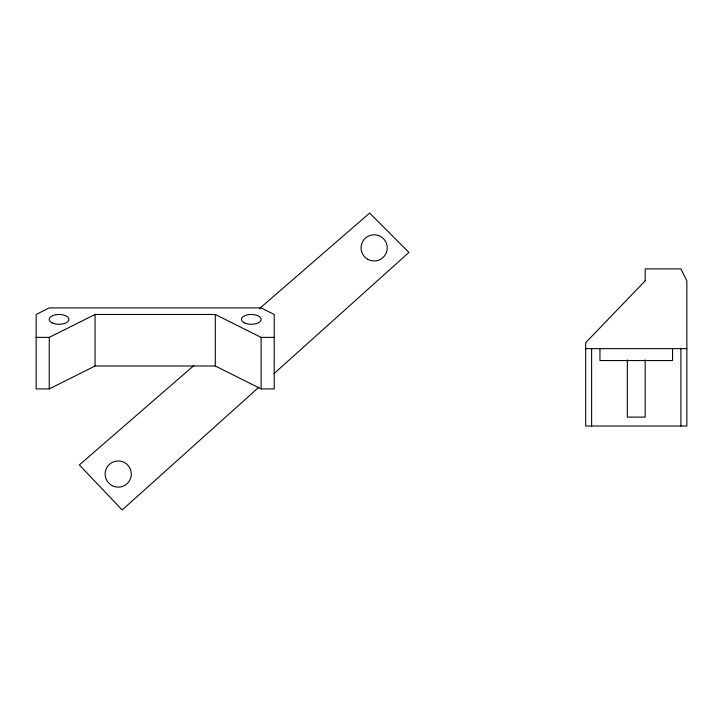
<?xml version="1.0" encoding="UTF-8"?>
<svg xmlns="http://www.w3.org/2000/svg" width="723" height="723" viewBox="0 0 723 723"><rect width="100%" height="100%" fill="white"/><g stroke="black" fill="none" stroke-linecap="round" stroke-linejoin="round"><path stroke-width="1.08" d="M258.852 387.23L122.187 509.968L79.34 464.934L193.764 365.648M273.945 373.674L408.938 252.435L369.661 213.032L259.44 308.667M36.15 337.379L49.245 337.379L95.065 314.469L215.291 314.469L261.12 337.379L274.216 337.379M49.245 388.92L95.065 366.01L215.291 366.01L261.12 388.92L274.216 388.92L274.216 314.469L261.12 307.917L49.245 307.917L36.15 314.469L36.15 388.92L49.245 388.92L49.245 337.379M585.675 348.649L686.85 348.649M680.894 348.649L680.894 426.019M672.562 348.649L672.562 360.56L599.954 360.56L599.954 348.649M645.187 359.873L645.187 417.099L627.338 417.099L627.338 359.873M591.622 348.649L591.622 426.019M261.12 337.379L261.12 388.92M215.291 314.469L215.291 366.01M95.065 314.469L95.065 366.01M645.187 280.804L585.675 342.702L585.675 426.019L686.85 426.019L686.85 280.804L680.894 268.902L645.187 268.902L645.187 280.804M244.356 322.847A9.824 4.907 0 0 0 260.786 320.641A9.824 4.907 0 0 0 248.757 314.632A9.824 4.907 0 0 0 244.356 322.847M52.119 322.847A9.824 4.907 0 0 0 68.549 320.641A9.824 4.907 0 0 0 56.521 314.632A9.824 4.907 0 0 0 52.119 322.847M367.6 259.223A13.095 13.095 0 0 0 387.248 247.89A13.095 13.095 0 0 0 367.6 236.548A13.095 13.095 0 0 0 367.6 259.223M111.685 485.386A13.095 13.095 0 0 0 131.324 474.044A13.095 13.095 0 0 0 111.685 462.702A13.095 13.095 0 0 0 111.685 485.386"/></g></svg>
